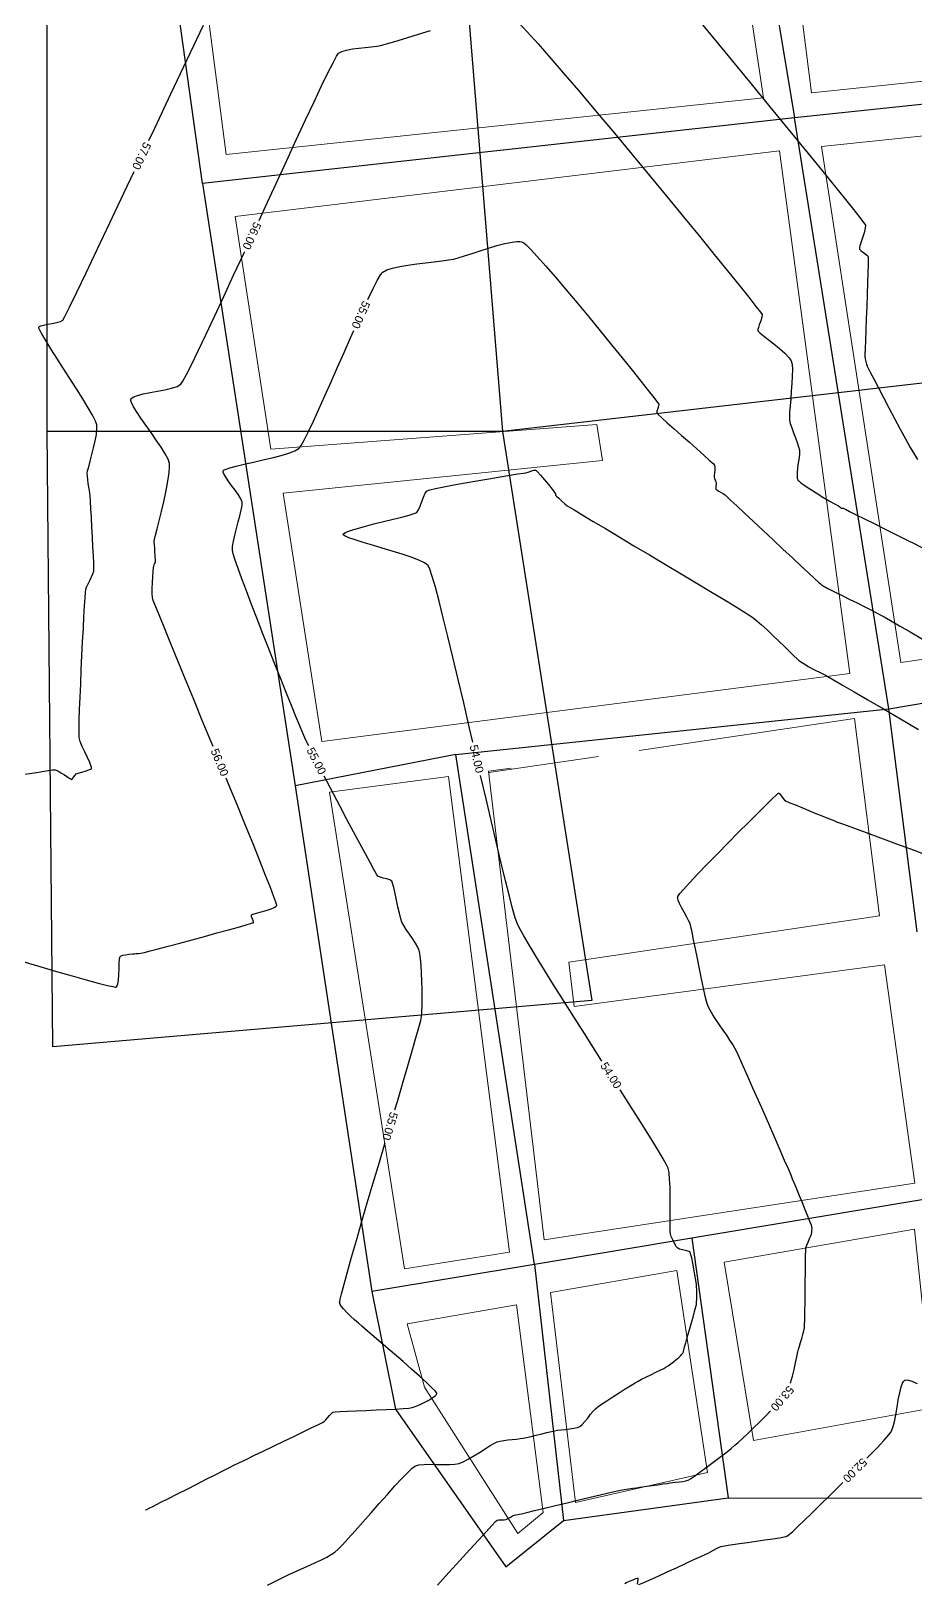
# Model space of a CAD drawing. Header units: millimetres. Extents: x 1719 to 3361, y 808 to 1951.
# Drawn here: x 2310.9 to 2492.6, y 1063.8 to 1382.4 of the extents above; entities that cross this region are included whole.
import ezdxf

# ---------------------------------------------------------------- set-up
doc = ezdxf.new("R2010")
doc.units = ezdxf.units.MM
for name, color, linetype in [('CONT-MJR', 36, 'Continuous'), ('CONT-MNR', 42, 'Continuous'), ('Txt_Curv', 101, 'Continuous')]:
    doc.layers.add(name, color=color, linetype=linetype)
doc.layers.add('pueblo', color=7, linetype='Continuous', lineweight=18)
doc.styles.get("Standard").update_dxf_attribs({"font": 'arial.ttf'})

# ---------------------------------------------------------------- blocks, each defined once
blk = doc.blocks.new('A$C09da3120')
at = {"layer": 'CONT-MJR', "elevation": 1.2, "flags": 128}
for points in [[(660.7, 519.6), (660.77, 519.74), (661.76, 521.82), (662.61, 523.48), (663.28, 524.63), (663.74, 525.22), (664.55, 525.64), (665.75, 526.02), (667.23, 526.35), (668.91, 526.64), (670.71, 526.9), (672.53, 527.13), (674.28, 527.33), (675.87, 527.52), (677.22, 527.7), (678.23, 527.88), (679.23, 528.14), (680.53, 528.54), (682.06, 529.03), (683.73, 529.57), (685.47, 530.12), (687.19, 530.63), (688.82, 531.05), (690.28, 531.35), (691.26, 531.46), (691.87, 531.46), (692.21, 531.41), (692.35, 531.37), (692.44, 531.33), (692.67, 531.18), (693.16, 530.77), (694.04, 529.91), (695.46, 528.39), (697.2, 526.45), (699.18, 524.17), (701.35, 521.62), (703.65, 518.88), (706.01, 516.03), (708.38, 513.15), (710.7, 510.3), (712.91, 507.58), (714.94, 505.05), (716.74, 502.8), (718.25, 500.9), (719.41, 499.43), (720.15, 498.46), (720.42, 498.08), (720.37, 497.7), (720.19, 497.18), (720.01, 496.66), (719.97, 496.29), (720.26, 495.97), (721.03, 495.27), (722.15, 494.26), (723.54, 493.03), (725.08, 491.67), (726.67, 490.26), (728.22, 488.89), (729.61, 487.65), (730.75, 486.63), (731.53, 485.9), (731.85, 485.55), (731.91, 485.15), (731.89, 484.58), (731.84, 483.97), (731.78, 483.43), (731.77, 483.12), (731.85, 482.84), (731.98, 482.5), (732.11, 482.15), (732.18, 481.89), (732.17, 481.62), (732.12, 481.26), (732.08, 480.91), (732.11, 480.67), (732.31, 480.5), (732.71, 480.24), (733.2, 479.95), (733.67, 479.68), (734.01, 479.45), (734.37, 479.13), (735.21, 478.35), (736.45, 477.19), (738.02, 475.73), (739.83, 474.04), (741.8, 472.19), (743.84, 470.27), (745.89, 468.36), (747.85, 466.52), (749.65, 464.84), (751.2, 463.38), (752.42, 462.24), (753.24, 461.48), (753.56, 461.18), (753.81, 461.01), (754.15, 460.79), (754.49, 460.58), (754.75, 460.43), (755.07, 460.27), (755.8, 459.9), (756.86, 459.38), (758.16, 458.74), (759.6, 458.02), (761.11, 457.28), (762.58, 456.54), (763.94, 455.85), (765.1, 455.26), (765.96, 454.81), (766.67, 454.41), (767.97, 453.66), (769.77, 452.62), (771.99, 451.34), (774.54, 449.85)], [(648.55, 427.96), (648.23, 428.6), (647.74, 429.61), (647.33, 430.56), (646.71, 432.04), (645.92, 433.96), (644.98, 436.27), (643.93, 438.88), (642.79, 441.73), (641.59, 444.75), (640.36, 447.85), (639.14, 450.98), (637.94, 454.05), (636.81, 457), (635.76, 459.75), (634.84, 462.23), (634.06, 464.37), (633.46, 466.1), (633.06, 467.34), (632.9, 468.02), (632.93, 468.88), (633.1, 469.97), (633.39, 471.22), (633.73, 472.56), (634.1, 473.91), (634.44, 475.2), (634.71, 476.35), (634.87, 477.31), (634.87, 477.98), (634.62, 478.66), (634.11, 479.5), (633.44, 480.44), (632.71, 481.41), (632.01, 482.36), (631.44, 483.22), (631.13, 483.8), (631.02, 484.15), (631.01, 484.34), (631.03, 484.41), (631.06, 484.47), (631.2, 484.58), (631.57, 484.76), (632.35, 485.02), (633.68, 485.38), (635.33, 485.78), (637.18, 486.2), (639.12, 486.64), (641.05, 487.1), (642.86, 487.57), (644.44, 488.05), (645.69, 488.54), (646.5, 489.01), (646.97, 489.63), (647.65, 490.82), (648.5, 492.51), (649.5, 494.61), (650.63, 497.06), (651.85, 499.77), (653.14, 502.66), (654.47, 505.68), (655.81, 508.72), (657.14, 511.73), (657.81, 513.22)], [(666.23, 353.24), (666.75, 354.97), (667.87, 358.77), (668.9, 362.27), (669.8, 365.38), (670.56, 368.03), (671.15, 370.13), (671.54, 371.6), (671.71, 372.38), (671.79, 373.36), (671.83, 374.67), (671.83, 376.21), (671.81, 377.9), (671.76, 379.63), (671.69, 381.34), (671.6, 382.91), (671.49, 384.26), (671.37, 385.31), (671.25, 385.96), (670.95, 386.65), (670.46, 387.47), (669.85, 388.39), (669.2, 389.33), (668.57, 390.24), (668.04, 391.06), (667.68, 391.74), (667.44, 392.48), (667.17, 393.58), (666.87, 394.9), (666.57, 396.31), (666.27, 397.68), (666, 398.87), (665.76, 399.75), (665.58, 400.19), (665.18, 400.42), (664.55, 400.63), (663.83, 400.81), (663.18, 401.01), (662.74, 401.23), (662.48, 401.62), (661.94, 402.56), (661.16, 403.98), (660.17, 405.8), (659.02, 407.94), (657.75, 410.32), (656.4, 412.86), (655.01, 415.49), (653.62, 418.12), (652.29, 420.68), (651.74, 421.73)], [(615.04, 271.08), (615.12, 271.12), (615.35, 271.23), (615.82, 271.48), (616.69, 271.92), (618.08, 272.62), (619.75, 273.47), (621.6, 274.41), (623.57, 275.41), (625.57, 276.42), (627.52, 277.41), (629.33, 278.33), (630.94, 279.14), (632.26, 279.81), (633.21, 280.28), (634.19, 280.76), (635.58, 281.43), (637.29, 282.26), (639.23, 283.19), (641.3, 284.19), (643.42, 285.21), (645.48, 286.2), (647.4, 287.13), (649.08, 287.94), (650.42, 288.6), (651.35, 289.07), (651.75, 289.28), (652.06, 289.59), (652.43, 290.03), (652.81, 290.51), (653.19, 290.93), (653.51, 291.18), (653.97, 291.24), (655.01, 291.31), (656.49, 291.39), (658.3, 291.47), (660.32, 291.55), (662.42, 291.64), (664.47, 291.73), (666.35, 291.82), (667.95, 291.92), (669.12, 292.01), (669.77, 292.11), (670.42, 292.35), (671.29, 292.71), (672.25, 293.17), (673.19, 293.67), (674.01, 294.18), (674.51, 294.56), (674.74, 294.81), (674.83, 294.96), (674.84, 295.03), (674.84, 295.07), (674.75, 295.22), (674.48, 295.55), (673.85, 296.2), (672.72, 297.27), (671.29, 298.57), (669.66, 300.03), (667.9, 301.56), (666.12, 303.1), (664.4, 304.58), (662.84, 305.92), (661.53, 307.04), (660.55, 307.88), (660.02, 308.37), (659.47, 308.86), (658.77, 309.47), (657.97, 310.16), (657.15, 310.89), (656.36, 311.64), (655.68, 312.36), (655.25, 312.9), (655.03, 313.27), (654.93, 313.49), (654.9, 313.6), (654.89, 313.65), (654.91, 313.86), (655.01, 314.4), (655.28, 315.5), (655.79, 317.46), (656.48, 319.98), (657.33, 322.98), (658.32, 326.39), (659.4, 330.13), (660.57, 334.12), (661.8, 338.27), (663.05, 342.51), (664.24, 346.53)]]:
    blk.add_lwpolyline(points, dxfattribs=at)
at = {"layer": 'CONT-MNR', "flags": 128}
for points, elevation in [([(615.75, 552.21), (616.95, 554.75), (620.26, 561.77), (623.61, 568.85), (626.92, 575.86)], 3.6), ([(728.72, 576.69), (733.94, 570.38), (739, 564.25), (743.81, 558.4), (748.28, 552.95), (752.31, 548.01), (755.82, 543.68), (758.72, 540.09), (760.91, 537.35), (762.3, 535.57), (762.81, 534.86), (762.79, 534.19), (762.56, 533.26), (762.23, 532.23), (761.89, 531.24), (761.67, 530.58), (761.58, 530.21), (761.57, 530.05), (761.57, 530), (761.6, 529.94), (761.67, 529.83), (761.86, 529.64), (762.2, 529.37), (762.68, 529.03), (763.1, 528.69), (763.34, 528.4), (763.37, 527.91), (763.36, 526.75), (763.32, 525.06), (763.25, 522.97), (763.17, 520.62), (763.08, 518.12), (762.99, 515.63), (762.89, 513.28), (762.82, 511.19), (762.75, 509.5), (762.72, 508.34), (762.71, 507.85), (762.78, 507.41), (762.9, 506.85), (763.05, 506.3), (763.19, 505.87), (763.38, 505.48), (763.86, 504.54), (764.57, 503.16), (765.46, 501.43), (766.5, 499.45), (767.62, 497.32), (768.78, 495.13), (769.93, 492.98), (771.02, 490.97), (772.01, 489.19), (772.85, 487.74), (773.48, 486.71)], 3.6), ([(638.35, 535.81), (639.66, 538.66), (641.84, 543.38), (643.97, 547.97), (646, 552.35), (647.91, 556.44), (649.65, 560.15), (651.19, 563.4), (652.5, 566.1), (653.54, 568.18), (654.26, 569.55), (654.64, 570.13), (655.34, 570.49), (656.32, 570.77), (657.51, 571), (658.81, 571.18), (660.13, 571.32), (661.39, 571.46), (662.5, 571.59), (663.37, 571.73), (664.06, 571.92), (665.26, 572.27), (666.89, 572.77), (668.86, 573.37), (671.1, 574.05), (673.51, 574.77)], 2.4), ([(691.58, 576.42), (693.38, 574.51), (695.63, 572.03), (698.24, 569.05), (701.18, 565.65), (704.37, 561.91), (707.76, 557.9), (711.28, 553.7), (714.87, 549.39), (718.47, 545.04), (722.02, 540.74), (725.46, 536.55), (728.73, 532.55), (731.76, 528.83), (734.5, 525.45), (736.88, 522.5), (738.85, 520.05), (740.33, 518.17), (741.27, 516.96), (741.62, 516.47), (741.57, 515.93), (741.33, 515.19), (741.03, 514.39), (740.84, 513.8), (740.76, 513.43), (740.76, 513.23), (740.77, 513.14), (740.8, 513.09), (740.91, 512.95), (741.21, 512.66), (741.82, 512.16), (742.82, 511.37), (743.98, 510.46), (745.17, 509.51), (746.25, 508.57), (747.1, 507.7), (747.6, 506.98), (747.76, 506.26), (747.82, 505.19), (747.8, 503.86), (747.72, 502.36), (747.6, 500.77), (747.47, 499.2), (747.35, 497.72), (747.25, 496.44), (747.2, 495.43), (747.22, 494.8), (747.39, 494.09), (747.68, 493.2), (748.05, 492.21), (748.45, 491.19), (748.82, 490.22), (749.1, 489.35), (749.26, 488.67), (749.27, 487.97), (749.18, 487.07), (749.03, 486.05), (748.88, 485), (748.78, 484.01), (748.77, 483.33), (748.81, 482.9), (748.87, 482.68), (748.91, 482.58), (748.96, 482.51), (749.11, 482.33), (749.49, 482), (750.21, 481.47), (751.37, 480.69), (752.7, 479.86), (754.08, 479.02), (755.39, 478.26), (756.48, 477.63), (757.25, 477.2), (757.55, 477.02), (757.7, 476.91), (757.88, 476.77), (757.97, 476.71), (758.06, 476.72), (758.16, 476.75), (758.26, 476.71), (758.37, 476.67), (758.69, 476.51), (759.57, 476.07), (760.92, 475.4), (762.64, 474.55), (764.61, 473.57), (766.75, 472.51), (768.94, 471.42), (771.1, 470.34), (773.12, 469.32), (774.89, 468.42)], 2.4), ([(590.26, 422.11), (592.7, 422.51), (594.64, 422.81), (595.95, 423), (596.52, 423.04), (597.03, 422.84), (597.7, 422.45), (598.42, 421.98), (599.1, 421.52), (599.54, 421.24), (599.77, 421.1), (599.87, 421.07), (599.9, 421.06), (599.94, 421.08), (600.02, 421.14), (600.16, 421.3), (600.36, 421.58), (600.6, 421.96), (600.82, 422.21), (601.22, 422.35), (601.98, 422.56), (602.84, 422.81), (603.45, 423.03), (603.79, 423.2), (603.93, 423.32), (603.96, 423.37), (603.98, 423.43), (603.96, 423.58), (603.86, 423.93), (603.6, 424.57), (603.13, 425.59), (602.6, 426.72), (602.08, 427.85), (601.66, 428.86), (601.43, 429.64), (601.4, 430.27), (601.42, 431.51), (601.46, 433.27), (601.53, 435.45), (601.63, 437.96), (601.74, 440.71), (601.87, 443.58), (602.01, 446.5), (602.15, 449.37), (602.29, 452.08), (602.42, 454.54), (602.54, 456.67), (602.65, 458.35), (602.73, 459.5), (602.78, 460.02), (602.96, 460.55), (603.26, 461.2), (603.62, 461.92), (603.97, 462.64), (604.25, 463.29), (604.41, 463.82), (604.43, 464.37), (604.41, 465.46), (604.35, 466.97), (604.27, 468.78), (604.16, 470.78), (604.05, 472.83), (603.94, 474.82), (603.83, 476.64), (603.73, 478.15), (603.66, 479.25), (603.62, 479.81), (603.55, 480.36), (603.44, 481.06), (603.31, 481.84), (603.19, 482.62), (603.11, 483.33), (603.08, 483.88), (603.17, 484.39), (603.39, 485.26), (603.69, 486.41), (604.04, 487.73), (604.4, 489.15), (604.72, 490.56), (604.96, 491.88), (605.09, 493.02), (605.07, 493.88), (604.79, 494.62), (604.17, 495.8), (603.27, 497.36), (602.16, 499.19), (600.9, 501.21), (599.55, 503.33), (598.18, 505.48), (596.86, 507.55), (595.64, 509.47), (594.59, 511.15), (593.78, 512.5), (593.35, 513.28), (593.17, 513.67), (593.13, 513.82), (593.13, 513.86), (593.16, 513.92), (593.27, 514.02), (593.55, 514.16), (594.08, 514.32), (594.93, 514.5), (595.88, 514.68), (596.79, 514.86), (597.57, 515.07), (598.08, 515.33), (598.49, 516.08), (599.46, 518.02), (600.93, 521.05), (602.84, 525.03), (605.14, 529.84), (607.75, 535.34), (610.63, 541.41), (612.75, 545.88)], 3.6), ([(628.93, 427.8), (628.52, 428.79), (626.71, 433.19), (624.94, 437.48), (623.25, 441.58), (621.68, 445.4), (620.25, 448.89), (618.99, 451.95), (617.96, 454.51), (617.16, 456.49), (616.65, 457.81), (616.45, 458.4), (616.39, 459.19), (616.4, 460.26), (616.45, 461.47), (616.53, 462.68), (616.62, 463.74), (616.69, 464.52), (616.74, 464.86), (616.84, 465.12), (616.99, 465.42), (617.08, 465.67), (617.08, 466.08), (617.04, 466.89), (616.99, 467.84), (616.94, 468.66), (616.91, 469.07), (616.88, 469.34), (616.82, 469.67), (616.8, 469.94), (616.89, 470.29), (617.12, 471.19), (617.46, 472.51), (617.87, 474.16), (618.33, 476.03), (618.79, 478.02), (619.22, 480.01), (619.59, 481.9), (619.86, 483.59), (620, 484.97), (619.97, 485.93), (619.67, 486.8), (619.07, 487.93), (618.25, 489.26), (617.26, 490.72), (616.2, 492.25), (615.12, 493.77), (614.1, 495.24), (613.22, 496.57), (612.54, 497.71), (612.19, 498.43), (612.07, 498.85), (612.06, 499.06), (612.08, 499.14), (612.13, 499.23), (612.28, 499.39), (612.66, 499.63), (613.39, 499.9), (614.6, 500.21), (616.01, 500.5), (617.53, 500.78), (619.03, 501.06), (620.4, 501.38), (621.52, 501.74), (622.29, 502.17), (622.71, 502.8), (623.46, 504.21), (624.53, 506.32), (625.86, 509.06), (627.42, 512.34), (629.18, 516.07), (631.1, 520.18), (633.14, 524.57), (635.28, 529.17), (635.41, 529.46)], 2.4), ([(589.88, 383.71), (593.39, 382.67), (596.79, 381.67), (599.98, 380.75), (602.85, 379.94), (605.3, 379.27), (607.22, 378.78), (608.31, 378.54), (608.83, 378.45), (609.01, 378.45), (609.06, 378.46), (609.12, 378.51), (609.23, 378.69), (609.36, 379.1), (609.49, 379.86), (609.58, 381.02), (609.63, 382.26), (609.67, 383.41), (609.72, 384.15), (609.77, 384.54), (609.82, 384.7), (609.85, 384.74), (609.9, 384.79), (610.05, 384.87), (610.38, 384.98), (610.93, 385.09), (611.69, 385.19), (612.36, 385.25), (612.77, 385.29), (613.13, 385.33), (613.59, 385.36), (614.06, 385.4), (614.42, 385.45), (614.87, 385.56), (615.98, 385.85), (617.63, 386.29), (619.7, 386.84), (622.06, 387.47), (624.6, 388.15), (627.19, 388.85), (629.72, 389.54), (632.07, 390.18), (634.11, 390.74), (635.72, 391.2), (636.63, 391.47), (637.04, 391.6), (637.18, 391.65), (637.2, 391.67), (637.21, 391.71), (637.21, 391.82), (637.15, 392.07), (637, 392.46), (636.83, 392.95), (636.81, 393.27), (637.12, 393.41), (637.83, 393.62), (638.79, 393.88), (639.84, 394.18), (640.83, 394.51), (641.47, 394.78), (641.81, 394.99), (641.95, 395.12), (641.99, 395.19), (641.99, 395.23), (641.95, 395.4), (641.8, 395.89), (641.42, 396.95), (640.69, 398.87), (639.71, 401.37), (638.51, 404.38), (637.12, 407.82), (635.57, 411.62), (633.91, 415.69), (632.15, 419.96), (631.59, 421.33)], 2.4), ([(747.44, 297.15), (747.46, 297.21), (747.83, 298.54), (748.17, 299.96), (748.48, 301.34), (748.74, 302.57), (748.95, 303.54), (749.09, 304.13), (749.26, 304.72), (749.48, 305.46), (749.73, 306.29), (749.97, 307.12), (750.17, 307.87), (750.29, 308.46), (750.32, 309.05), (750.36, 310.2), (750.38, 311.78), (750.41, 313.68), (750.43, 315.75), (750.45, 317.88), (750.48, 319.93), (750.5, 321.79), (750.53, 323.33), (750.56, 324.41), (750.59, 324.92), (750.75, 325.43), (751.03, 326.11), (751.33, 326.81), (751.6, 327.4), (751.73, 327.75), (751.79, 328.07), (751.83, 328.48), (751.86, 328.9), (751.84, 329.22), (751.73, 329.56), (751.43, 330.33), (751, 331.42), (750.47, 332.73), (749.89, 334.15), (749.3, 335.6), (748.74, 336.96), (748.25, 338.14), (747.87, 339.03), (747.55, 339.8), (746.99, 341.1), (746.23, 342.85), (745.31, 344.96), (744.28, 347.34), (743.16, 349.89), (742.01, 352.54), (740.85, 355.18), (739.73, 357.72), (738.69, 360.09), (737.75, 362.18), (736.98, 363.9), (736.39, 365.17), (736.03, 365.9), (735.59, 366.64), (735.01, 367.54), (734.33, 368.54), (733.59, 369.6), (732.84, 370.68), (732.11, 371.75), (731.46, 372.76), (730.93, 373.67), (730.55, 374.44), (730.28, 375.27), (729.95, 376.57), (729.57, 378.23), (729.16, 380.14), (728.73, 382.2), (728.31, 384.3), (727.9, 386.32), (727.54, 388.15), (727.22, 389.7), (726.97, 390.84), (726.81, 391.48), (726.52, 392.12), (726.09, 392.93), (725.58, 393.82), (725.06, 394.74), (724.63, 395.62), (724.38, 396.24), (724.29, 396.64), (724.27, 396.86), (724.28, 396.96), (724.3, 397.02), (724.42, 397.21), (724.75, 397.64), (725.48, 398.49), (726.77, 399.91), (728.42, 401.66), (730.34, 403.65), (732.43, 405.8), (734.61, 408.02), (736.79, 410.22), (738.88, 412.32), (740.8, 414.23), (742.46, 415.86), (743.77, 417.13), (744.51, 417.83), (744.86, 418.15), (744.97, 418.24), (745, 418.25), (745.04, 418.24), (745.14, 418.17), (745.32, 417.98), (745.58, 417.61), (745.91, 417.13), (746.19, 416.8), (746.55, 416.62), (747.32, 416.28), (748.43, 415.82), (749.75, 415.27), (751.19, 414.68), (752.66, 414.08), (754.04, 413.52), (755.24, 413.04), (756.16, 412.68), (756.9, 412.39), (758.34, 411.86), (760.38, 411.1), (762.93, 410.15), (765.91, 409.05), (769.22, 407.82), (772.78, 406.51), (776.51, 405.13)], -1.2), ([(763.12, 281.74), (763.61, 282.23), (765.26, 283.94), (766.6, 285.38), (767.57, 286.47), (768.07, 287.14), (768.43, 288.02), (768.75, 289.23), (769.03, 290.65), (769.3, 292.19), (769.56, 293.72), (769.84, 295.16), (770.15, 296.37), (770.42, 297.12), (770.65, 297.51), (770.81, 297.67), (770.9, 297.72), (770.99, 297.76), (771.22, 297.79), (771.64, 297.74), (772.35, 297.54), (773.4, 297.09)], -2.4), ([(674.96, 255.7), (677.33, 258.3), (679.58, 260.75), (681.63, 263), (683.45, 264.99), (684.97, 266.65), (686.14, 267.92), (686.91, 268.73), (687.22, 269.04), (687.6, 269.11), (688.14, 269.11), (688.68, 269.1), (689.09, 269.15), (689.47, 269.33), (689.95, 269.62), (690.4, 269.91), (690.7, 270.07), (691.03, 270.13), (691.46, 270.18), (691.8, 270.22), (692.23, 270.32), (693.31, 270.58), (694.91, 270.97), (696.91, 271.45), (699.17, 271.99), (701.58, 272.57), (704.01, 273.16), (706.32, 273.71), (708.4, 274.21), (710.11, 274.62), (711.33, 274.9), (711.93, 275.04), (712.54, 275.15), (713.31, 275.28), (714.18, 275.42), (715.04, 275.56), (715.82, 275.68), (716.43, 275.77), (717.05, 275.86), (717.97, 275.99), (719.05, 276.14), (720.19, 276.3), (721.26, 276.45), (722.13, 276.57), (722.69, 276.65), (723.2, 276.72), (723.86, 276.78), (724.59, 276.86), (725.31, 276.96), (725.95, 277.08), (726.43, 277.22), (726.89, 277.49), (727.72, 278.06), (728.83, 278.85), (730.12, 279.8), (731.49, 280.82), (732.86, 281.87), (734.14, 282.86), (735.22, 283.72), (736.03, 284.39), (736.68, 284.98), (737.57, 285.8), (738.64, 286.81), (739.83, 287.95), (741.08, 289.16), (742.34, 290.41), (743.36, 291.44)], -1.2), ([(713.44, 256.04), (713.75, 256.19), (714.38, 256.48), (715.13, 256.8), (715.66, 257.02), (715.94, 257.11), (716.05, 257.13), (716.08, 257.13), (716.1, 257.1), (716.11, 257.01), (716.09, 256.78), (716.02, 256.39), (715.94, 255.91)], -2.4), ([(716.31, 255.78), (717.22, 256.17), (718.58, 256.77), (720.24, 257.53), (722.1, 258.38), (724.03, 259.26), (725.91, 260.13), (727.62, 260.92), (729.04, 261.58), (730.04, 262.05), (730.51, 262.27), (730.98, 262.51), (731.61, 262.85), (732.26, 263.2), (732.8, 263.49), (733.11, 263.63), (733.46, 263.7), (733.91, 263.76), (734.28, 263.8), (734.67, 263.85), (735.62, 263.99), (736.97, 264.19), (738.61, 264.43), (740.38, 264.69), (742.15, 264.95), (743.78, 265.2), (745.15, 265.41), (746.11, 265.57), (746.53, 265.65), (746.83, 265.83), (747.21, 266.11), (747.57, 266.4), (747.85, 266.64), (748.18, 266.96), (749, 267.75), (750.22, 268.94), (751.78, 270.46), (753.58, 272.23), (755.56, 274.17), (757.63, 276.22), (758.18, 276.77)], -2.4)]:
    blk.add_lwpolyline(points, dxfattribs=dict(at, elevation=elevation))
for points in [[(682.24, 428.69), (681.5, 431.87), (680.35, 436.79), (679.22, 441.57), (678.14, 446.13), (677.11, 450.38), (676.16, 454.25), (675.3, 457.65), (674.54, 460.5), (673.9, 462.72), (673.4, 464.23), (673.06, 464.95), (672.32, 465.49), (671.12, 466.07), (669.55, 466.68), (667.71, 467.3), (665.7, 467.93), (663.64, 468.55), (661.61, 469.15), (659.72, 469.71), (658.08, 470.22), (656.78, 470.68), (656.06, 471), (655.74, 471.2), (655.64, 471.32), (655.63, 471.37), (655.65, 471.43), (655.76, 471.55), (656.11, 471.76), (656.89, 472.08), (658.27, 472.53), (659.99, 473.01), (661.9, 473.5), (663.9, 474), (665.85, 474.48), (667.64, 474.92), (669.13, 475.31), (670.19, 475.63), (670.71, 475.86), (671.08, 476.37), (671.43, 477.16), (671.77, 478.1), (672.11, 479.03), (672.46, 479.81), (672.83, 480.3), (673.38, 480.5), (674.57, 480.78), (676.26, 481.12), (678.33, 481.51), (680.65, 481.92), (683.08, 482.35), (685.52, 482.76), (687.81, 483.15), (689.85, 483.49), (691.5, 483.76), (692.62, 483.94), (693.1, 484.03), (693.56, 484.16), (694.16, 484.36), (694.74, 484.52), (695.15, 484.53), (695.5, 484.23), (696.13, 483.53), (696.92, 482.59), (697.74, 481.58), (698.49, 480.65), (699.02, 479.97), (699.23, 479.7), (699.2, 479.57), (699.17, 479.44), (699.37, 479.24), (699.86, 478.77), (700.49, 478.19), (701.12, 477.63), (701.59, 477.24), (702.05, 476.96), (703.14, 476.3), (704.79, 475.31), (706.92, 474.04), (709.44, 472.54), (712.26, 470.86), (715.31, 469.04), (718.5, 467.14), (721.75, 465.2), (724.97, 463.27), (728.09, 461.41), (731, 459.66), (733.65, 458.06), (735.93, 456.67), (737.76, 455.54), (739.07, 454.72), (739.77, 454.25), (740.52, 453.64), (741.49, 452.78), (742.61, 451.75), (743.81, 450.62), (745.03, 449.45), (746.2, 448.32), (747.26, 447.29), (748.14, 446.44), (748.77, 445.83), (749.1, 445.54), (749.49, 445.26), (750, 444.92), (750.56, 444.57), (751.09, 444.25), (751.5, 444.01), (751.97, 443.76), (752.63, 443.43), (753.37, 443.07), (754.06, 442.73), (754.59, 442.46), (755.08, 442.18), (756.28, 441.48), (758.1, 440.42), (760.47, 439.04), (763.29, 437.4), (766.49, 435.53), (769.99, 433.5), (773.69, 431.34)], [(708.71, 363.26), (707.34, 365.42), (705.13, 368.91), (702.94, 372.35), (700.83, 375.7), (698.82, 378.9), (696.96, 381.88), (695.29, 384.58), (693.86, 386.96), (692.69, 388.95), (691.83, 390.5), (691.32, 391.53), (690.93, 392.67), (690.39, 394.55), (689.73, 397.1), (688.94, 400.24), (688.05, 403.89), (687.08, 407.96), (686.04, 412.38), (684.95, 417.06), (683.82, 421.87)], [(640.12, 255.66), (641.57, 256.39), (642.85, 257.04), (643.9, 257.56), (644.63, 257.93), (645.43, 258.3), (646.42, 258.75), (647.54, 259.25), (648.75, 259.78), (649.97, 260.33), (651.15, 260.89), (652.24, 261.44), (653.17, 261.95), (653.9, 262.43), (654.51, 262.97), (655.45, 263.95), (656.66, 265.27), (658.09, 266.85), (659.66, 268.63), (661.33, 270.51), (663.02, 272.43), (664.69, 274.29), (666.25, 276.03), (667.67, 277.56), (668.87, 278.8), (669.78, 279.68), (670.36, 280.11), (671.16, 280.34), (672.23, 280.45), (673.48, 280.48), (674.83, 280.46), (676.19, 280.43), (677.46, 280.43), (678.57, 280.48), (679.43, 280.63), (680.25, 280.96), (681.27, 281.51), (682.42, 282.19), (683.61, 282.93), (684.76, 283.67), (685.8, 284.32), (686.65, 284.83), (687.23, 285.11), (687.81, 285.26), (688.57, 285.38), (689.43, 285.49), (690.33, 285.58), (691.2, 285.67), (691.97, 285.75), (692.58, 285.84), (693.25, 285.98), (694.17, 286.2), (695.25, 286.47), (696.37, 286.75), (697.45, 287.02), (698.36, 287.24), (699.01, 287.38), (699.61, 287.48), (700.38, 287.56), (701.25, 287.65), (702.14, 287.76), (702.97, 287.88), (703.68, 288.03), (704.19, 288.22), (704.68, 288.62), (705.23, 289.24), (705.82, 289.98), (706.39, 290.74), (706.93, 291.41), (707.38, 291.89), (707.86, 292.25), (708.67, 292.81), (709.74, 293.52), (710.97, 294.32), (712.25, 295.15), (713.51, 295.95), (714.64, 296.66), (715.55, 297.22), (716.15, 297.57), (716.83, 297.93), (717.73, 298.38), (718.74, 298.87), (719.77, 299.37), (720.71, 299.81), (721.44, 300.17), (721.87, 300.4), (722.3, 300.69), (722.85, 301.09), (723.42, 301.53), (723.91, 301.91), (724.2, 302.15), (724.48, 302.4), (724.84, 302.75), (725.16, 303.08), (725.35, 303.31), (725.45, 303.59), (725.53, 303.96), (725.6, 304.26), (725.7, 304.6), (725.93, 305.4), (726.25, 306.52), (726.63, 307.86), (727.03, 309.28), (727.42, 310.66), (727.75, 311.87), (727.99, 312.79), (728.11, 313.3), (728.16, 313.78), (728.19, 314.4), (728.21, 315.08), (728.21, 315.77), (728.2, 316.39), (728.17, 316.88), (728.11, 317.39), (727.98, 318.27), (727.8, 319.38), (727.6, 320.6), (727.38, 321.79), (727.16, 322.85), (727, 323.5), (726.9, 323.83), (726.84, 323.97), (726.82, 324.01), (726.77, 324.06), (726.64, 324.14), (726.36, 324.24), (725.9, 324.37), (725.26, 324.51), (724.68, 324.66), (724.29, 324.85), (723.99, 325.22), (723.62, 325.83), (723.26, 326.54), (722.96, 327.23), (722.77, 327.77), (722.73, 328.25), (722.72, 329.2), (722.73, 330.52), (722.75, 332.11), (722.76, 333.85), (722.75, 335.65), (722.71, 337.4), (722.63, 338.99), (722.5, 340.32), (722.31, 341.28), (722, 341.95), (721.32, 343.16), (720.31, 344.85), (719.01, 346.97), (717.46, 349.47), (715.69, 352.27), (713.76, 355.32), (712.47, 357.36)]]:
    blk.add_lwpolyline(points, dxfattribs=at)
at = {"layer": 'Txt_Curv', "char_height": 1.68, "attachment_point": 5}
for s, insert, rotation in [('{57.00}', (614.25, 549.04, 3.6), 244.6909), ('{56.00}', (636.88, 532.64, 2.4), 245.1732), ('{55.00}', (659.24, 516.42, 1.2), 245.6966), ('{56.00}', (630.26, 424.57, 2.4), 292.3855), ('{55.00}', (650.13, 424.84, 1.2), 297.2689), ('{54.00}', (683.03, 425.28), 283.093), ('{54.00}', (710.59, 360.31), 302.4555), ('{55.00}', (665.24, 349.88, 1.2), 253.4858), ('{53.00}', (745.75, 294, -1.2), 229.6825), ('{52.00}', (760.66, 279.25, -2.4), 225.157)]:
    blk.add_mtext(s, dxfattribs=dict(at, insert=insert, rotation=rotation))

msp = doc.modelspace()

# ---------------------------------------------------------------- linework, layer by layer
at = {"color": 5}
for p, q in [((2455.32, 1438.53), (2467.64, 1364.52, 3.6)), ((2346.09, 1351.1), (2336.19, 1421.93)), ((2569.72, 1375.45), (2467.64, 1364.52, 3.6)), ((2467.64, 1364.52, 3.6), (2346.09, 1351.1)), ((2486.99, 1243.22), (2467.64, 1364.52, 3.6)), ((2346.09, 1351.1), (2365.12, 1227.43)), ((2486.99, 1243.22), (2535.93, 1251.63)), ((2398.12, 1233.85), (2486.99, 1243.22)), ((2492.8, 1197.47), (2486.99, 1243.22)), ((2486.99, 1243.22), (2486.99, 1243.22)), ((2398.12, 1233.85), (2365.12, 1227.43)), ((2414.25, 1129.18), (2398.12, 1233.85)), ((2365.12, 1227.43), (2380.88, 1123.62)), ((2498.25, 1143.17), (2446.52, 1134.55)), ((2446.52, 1134.55), (2414.25, 1129.18)), ((2446.52, 1134.55), (2454, 1081.28)), ((2414.25, 1129.18), (2380.88, 1123.62)), ((2414.25, 1129.18), (2420.2, 1076.63)), ((2380.88, 1123.62), (2385.72, 1099.51, 1.2)), ((2385.72, 1099.51, 1.2), (2408.36, 1067.13)), ((2420.2, 1076.63), (2454, 1081.28)), ((2454, 1081.28), (2503, 1081.17)), ((2408.36, 1067.13), (2420.2, 1076.63))]:
    msp.add_line(p, q, dxfattribs=at)
at = {"color": 1}
for points in [[(2518.97, 1405.75), (2519.42, 1312.99), (2407.71, 1300.15)], [(2399.93, 1395.13), (2407.71, 1300.15), (2314.21, 1300.15), (2314.21, 1387.48)], [(2407.71, 1300.15), (2426.05, 1183.39), (2315.39, 1173.86), (2314.21, 1300.15)]]:
    msp.add_lwpolyline(points, dxfattribs=at)
at = {"layer": 'pueblo'}
for p, q in [((2451.97, 1430.42), (2461.24, 1368.64)), ((2471.12, 1369.67), (2463.18, 1432.27)), ((2351, 1357.03), (2343.22, 1416.67)), ((2564.15, 1379.41), (2471.12, 1369.67)), ((2461.24, 1368.64), (2351, 1357.03)), ((2473.14, 1358.64), (2565.34, 1368.41)), ((2352.82, 1344.28), (2464.54, 1357.77)), ((2464.54, 1357.77), (2479.01, 1250.49)), ((2489.46, 1252.72), (2473.14, 1358.64)), ((2360.15, 1296.56), (2352.82, 1344.28)), ((2427.05, 1301.61), (2360.15, 1296.56)), ((2428.19, 1294.22), (2427.05, 1301.61)), ((2362.67, 1287.5), (2428.19, 1294.22)), ((2370.62, 1236.56), (2362.67, 1287.5)), ((2532.3, 1259.12), (2489.46, 1252.72)), ((2479.01, 1250.49), (2370.62, 1236.56)), ((2435.77, 1234.7), (2479.95, 1241.22)), ((2479.95, 1241.22), (2485.04, 1200.72)), ((2404.88, 1230.14), (2427.42, 1233.47)), ((2404.84, 1230.42), (2409.5, 1231.03)), ((2404.84, 1230.42), (2416.26, 1134.27)), ((2372.18, 1226.16), (2396.6, 1229.35)), ((2396.6, 1229.35), (2409.15, 1131.72)), ((2387.59, 1128.25), (2372.18, 1226.16)), ((2485.04, 1200.72), (2421.32, 1191.23)), ((2421.32, 1191.23), (2422.4, 1182.12)), ((2422.4, 1182.12), (2486.08, 1190.66)), ((2486.08, 1190.66), (2492.35, 1145.88)), ((2492.35, 1145.88), (2416.26, 1134.27)), ((2453.16, 1129.64), (2492.22, 1136.43)), ((2492.22, 1136.43), (2496.07, 1099.75)), ((2409.15, 1131.72), (2387.59, 1128.25)), ((2417.54, 1123.46), (2443.45, 1127.96)), ((2443.45, 1127.96), (2449.76, 1086.47)), ((2453.16, 1129.64), (2459.21, 1093.06)), ((2417.54, 1123.46), (2422.66, 1080.31)), ((2388.11, 1116.96), (2410.54, 1120.86)), ((2410.54, 1120.86), (2416.02, 1078.24)), ((2391.65, 1104.02), (2388.11, 1116.96)), ((2391.65, 1104.02), (2410.84, 1073.95)), ((2496.07, 1099.75), (2459.21, 1093.06)), ((2449.76, 1086.47), (2422.66, 1080.31)), ((2416.02, 1078.24), (2410.84, 1073.95))]:
    msp.add_line(p, q, dxfattribs=at)

# ---------------------------------------------------------------- block references
at = {"layer": 'CONT-MJR'}
msp.add_blockref('A$C09da3120', (1719.37, 807.68), dxfattribs=at)

doc.saveas('drawing.dxf')
